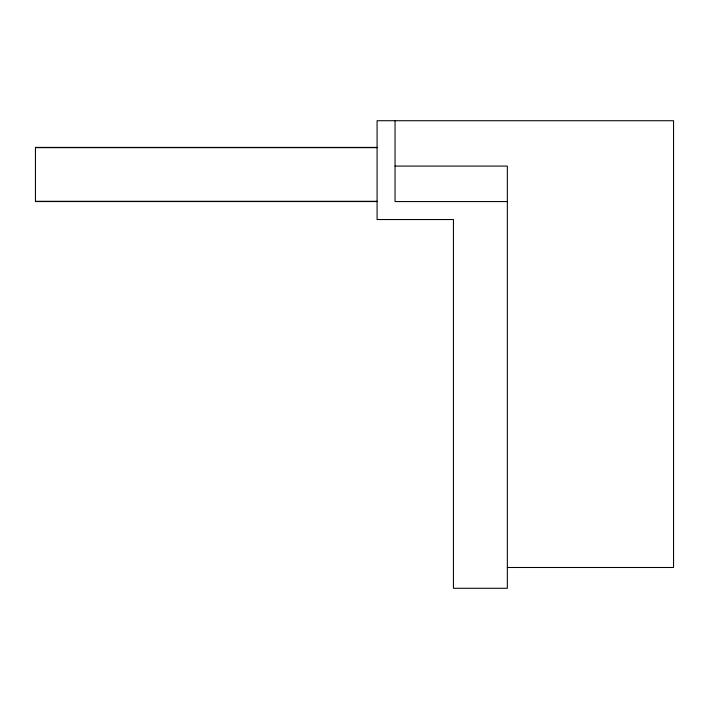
<?xml version="1.0" encoding="UTF-8"?>
<svg xmlns="http://www.w3.org/2000/svg" width="709" height="709" viewBox="0 0 709 709"><rect width="100%" height="100%" fill="white"/><g stroke="black" fill="none" stroke-linecap="round" stroke-linejoin="round"><path stroke-width="1.06" d="M377.082 147.392L35.45 147.392L35.45 201.569L377.082 201.569M35.45 147.667L377.082 147.667M395.046 166.083L507.352 166.083L507.352 588.284L453.441 588.284L453.441 219.533L377.082 219.533L377.082 120.716L673.55 120.716L673.55 567.492L507.352 567.492M35.45 201.294L377.082 201.294M507.352 201.569L395.046 201.569L395.046 120.716"/></g></svg>
